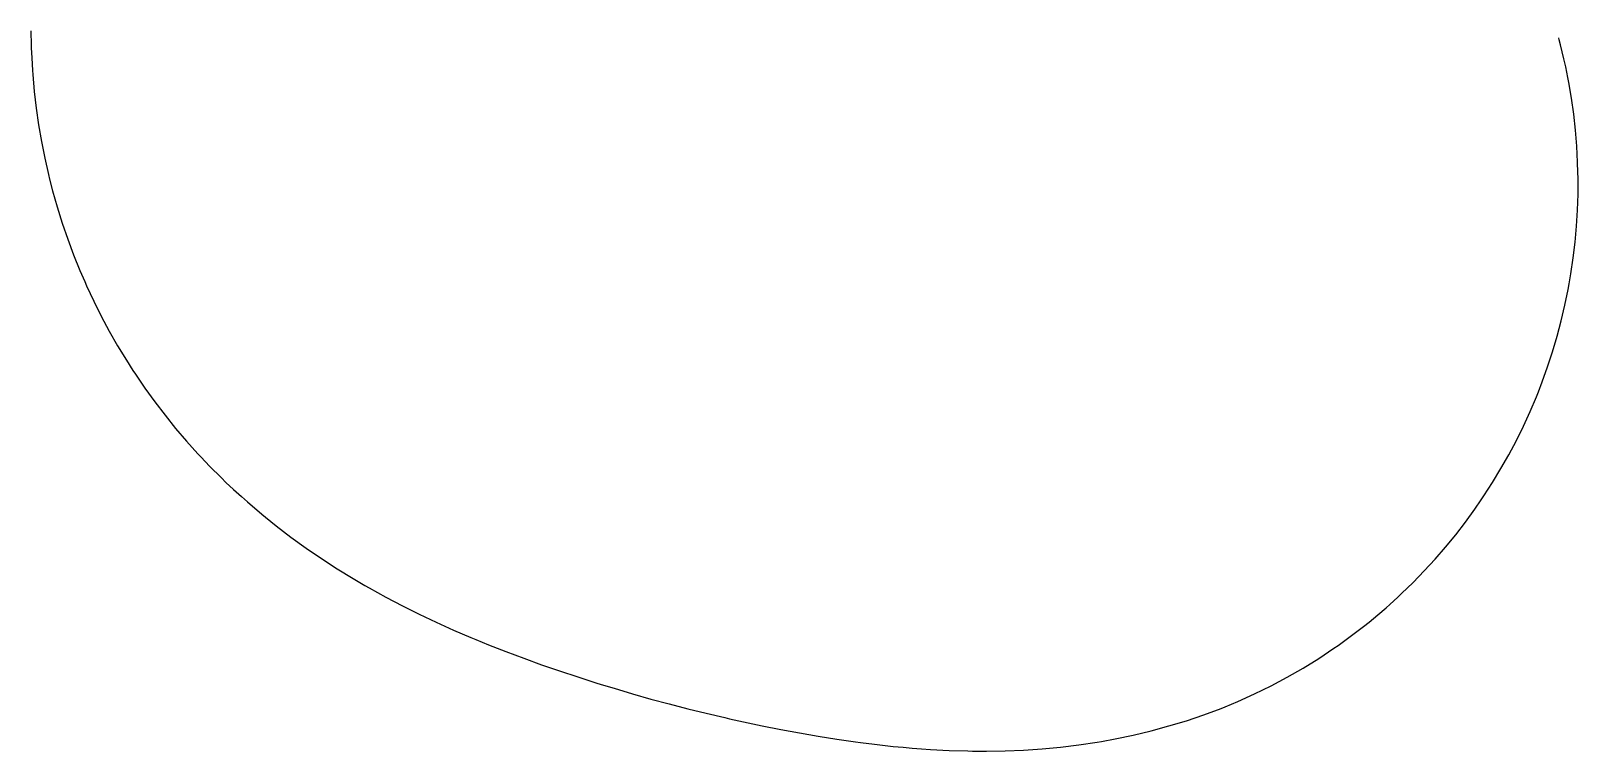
# Model space of a CAD drawing. Header units: metres. Extents: x 1970 to 120098, y -54986 to 12.
import ezdxf

# ---------------------------------------------------------------- set-up
doc = ezdxf.new("R2010")
doc.units = ezdxf.units.M
doc.layers.add('縦断線', color=4, linetype='Continuous')

msp = doc.modelspace()

# ---------------------------------------------------------------- linework, layer by layer
at = {"layer": '縦断線'}
msp.add_polyline3d([(1970, 11.9, 14694.7), (1972.7, -288.1, 14688.5), (1981.5, -788, 14678), (1995.4, -1287.9, 14667.6), (2026.4, -2042.9, 14651.9), (2083.2, -3006.6, 14631.8), (2106.4, -3327.5, 14625.1), (2220.9, -4609.6, 14598.3), (2369.7, -5888.1, 14571.5), (2552.6, -7162.2, 14544.7), (2769.7, -8431, 14517.9), (3020.7, -9693.4, 14491.1), (3305.4, -10948.7, 14464.3), (3390.6, -11296.5, 14456.8), (3623.6, -12195.9, 14437.5), (3975.2, -13434.1, 14410.7), (4359.8, -14662.5, 14383.9), (4777.2, -15880.1, 14357.1), (5227.1, -17086.1, 14330.3), (5709.1, -18279.6, 14303.5), (6076.8, -19132.8, 14284.2), (6222.9, -19459.7, 14276.7), (6768.2, -20625.7, 14249.9), (7344.5, -21776.6, 14223.1), (7951.5, -22911.7, 14196.3), (8588.6, -24030.1, 14169.5), (9255.5, -25131.1, 14142.7), (9755.1, -25914.4, 14123.4), (9951.7, -26213.7, 14115.9), (10676.6, -27277.3, 14089.1), (11429.8, -28321.2, 14062.3), (12210.6, -29344.4, 14035.5), (13018.6, -30346.4, 14008.7), (13853.2, -31326.3, 13981.9), (14713.7, -32283.6, 13955.1), (14957.6, -32545.7, 13947.6), (15599.6, -33217.4, 13928.3), (16510.1, -34127.2, 13901.5), (16861, -34465.1, 13891.4), (17444.7, -35012.2, 13874.7), (18037.5, -35549.5, 13858), (18500.1, -35956.6, 13845.2), (19595.2, -36888.2, 13817.2), (19889.6, -37132.5, 13810.6), (20695.9, -37782.5, 13792.5), (21823.2, -38646.8, 13767.7), (22975.4, -39481.5, 13742.9), (24151, -40286.8, 13718), (25348.5, -41063.3, 13693), (26566.4, -41811.4, 13668), (27473.1, -42343.2, 13649.6), (27803.4, -42531.9, 13643), (29058.1, -43225.4, 13617.9), (30329.3, -43892.6, 13592.7), (31615.9, -44534.4, 13567.5), (32916.6, -45151.5, 13542.2), (34230.6, -45745.1, 13516.9), (35556.6, -46315.9, 13491.5), (35941.7, -46476.7, 13484.1), (36893.9, -46865, 13466), (38241.5, -47393.5, 13440.5), (39598.6, -47902.4, 13415), (40964.4, -48392.9, 13389.4), (42338.3, -48866.1, 13363.7), (43719.4, -49323.1, 13338), (45107.3, -49765.1, 13312.2), (45508.7, -49890, 13304.8), (46501.3, -50193.4, 13286.4), (47900.8, -50609.2, 13260.5), (49305.3, -51013.8, 13234.6), (50701.1, -51388.6, 13205.6), (52116.5, -51757.1, 13176.1), (53520.9, -52099.8, 13143.9), (54943.1, -52431, 13110.4), (55314.8, -52515.3, 13101.6), (56366.6, -52748.6, 13076.8), (57791.4, -53051.4, 13043.1), (59217.7, -53337.7, 13009.4), (60645.6, -53606.2, 12975.6), (62074.9, -53855.3, 12941.7), (63505.8, -54083.7, 12907.8), (64938, -54289.7, 12873.8), (65317.7, -54340.4, 12864.8), (66371.4, -54472.1, 12839.8), (67805.7, -54629.2, 12805.7), (68561.4, -54701.3, 12787.7), (69258.8, -54761.1, 12771.1), (69956.9, -54814.3, 12754.5), (70664.6, -54861.3, 12737.6), (72088.2, -54934, 12703.6), (73510.9, -54976.2, 12669.5), (73866.3, -54981.8, 12661), (74931.9, -54986.5, 12635.4), (76350.7, -54963.8, 12601.2), (77766.2, -54906.5, 12566.9), (79177.6, -54813.5, 12532.6), (80583.7, -54683.5, 12498.2), (81983.4, -54515.3, 12463.8), (83375.4, -54307.8, 12429.1), (83722, -54249.7, 12420.1), (84758.4, -54059.8, 12392.5), (86130.8, -53770.4, 12353.5), (87491, -53438.5, 12312.3), (88861.8, -53071.2, 12273.3), (90200.7, -52666.1, 12233), (91525.7, -52217.6, 12190.5), (92835.5, -51726.3, 12145.6), (93160.4, -51596.9, 12134.1), (94128.6, -51192.7, 12098.6), (95403.6, -50617.4, 12049.3), (96659.3, -50000.9, 11997.7), (97894.3, -49343.9, 11944), (99107.3, -48647.1, 11887.9), (100296.9, -47911.3, 11829.6), (101462.1, -47137.2, 11769.1), (101774.9, -46919.9, 11752.3), (102601.4, -46325.6, 11706.4), (103713.8, -45477.4, 11641.3), (104142.6, -45134.8, 11615.2), (104798, -44593.5, 11574.1), (105442.6, -44039.4, 11532.1), (105722.3, -43791.9, 11513.4), (106345.4, -43224.8, 11470.7), (106623.4, -42964.4, 11451.1), (107500.6, -42111.6, 11387), (108353.2, -41234.2, 11321.2), (109180.5, -40332.9, 11253.6), (109981.9, -39408.4, 11184.4), (110756.6, -38461.6, 11113.4), (111504.2, -37493.1, 11041), (112223.8, -36503.7, 10968.5), (112703, -35810.6, 10918.5), (112915.1, -35494.3, 10895.9), (113577.4, -34465.6, 10823.4), (114210.2, -33418.5, 10750.8), (114812.9, -32353.9, 10678.3), (115385.2, -31272.5, 10605.8), (115926.5, -30175.4, 10533.2), (116436.3, -29063.2, 10460.7), (116914.4, -27937.1, 10388.1), (117069.1, -27552.4, 10363.5), (117360.2, -26797.7, 10315.6), (117773.5, -25646.2, 10243), (118153.8, -24483.4, 10170.5), (118501, -23310.3, 10097.9), (118814.6, -22127.7, 10025.4), (119094.5, -20936.7, 9952.8), (119340.5, -19738.3, 9880.3), (119422.9, -19292.6, 9853.4), (119552.2, -18533.3, 9807.7), (119729.7, -17322.8, 9735.2), (119872.6, -16107.8, 9662.6), (119980.9, -14889.1, 9590.1), (120054.6, -13667.9, 9517.5), (120093.5, -12445.1, 9445), (120097.6, -11221.7, 9372.5), (120091.1, -10807.1, 9347.9), (120067, -9998.6, 9299.9), (120001.5, -8777, 9227.4), (119901.4, -7557.6, 9154.8), (119766.7, -6341.6, 9082.3), (119597.4, -5130, 9009.7), (119393.8, -3923.6, 8937.2), (119323.4, -3549.3, 8914.6), (119155.9, -2723.5, 8864.6), (119021.3, -2113.2, 8827.6), (118895.4, -1577.5, 8794.9), (118762.7, -1043.6, 8762.3), (118662, -656.6, 8738.6), (118623.3, -511.7, 8729.7)], dxfattribs=at)

doc.saveas('drawing.dxf')
